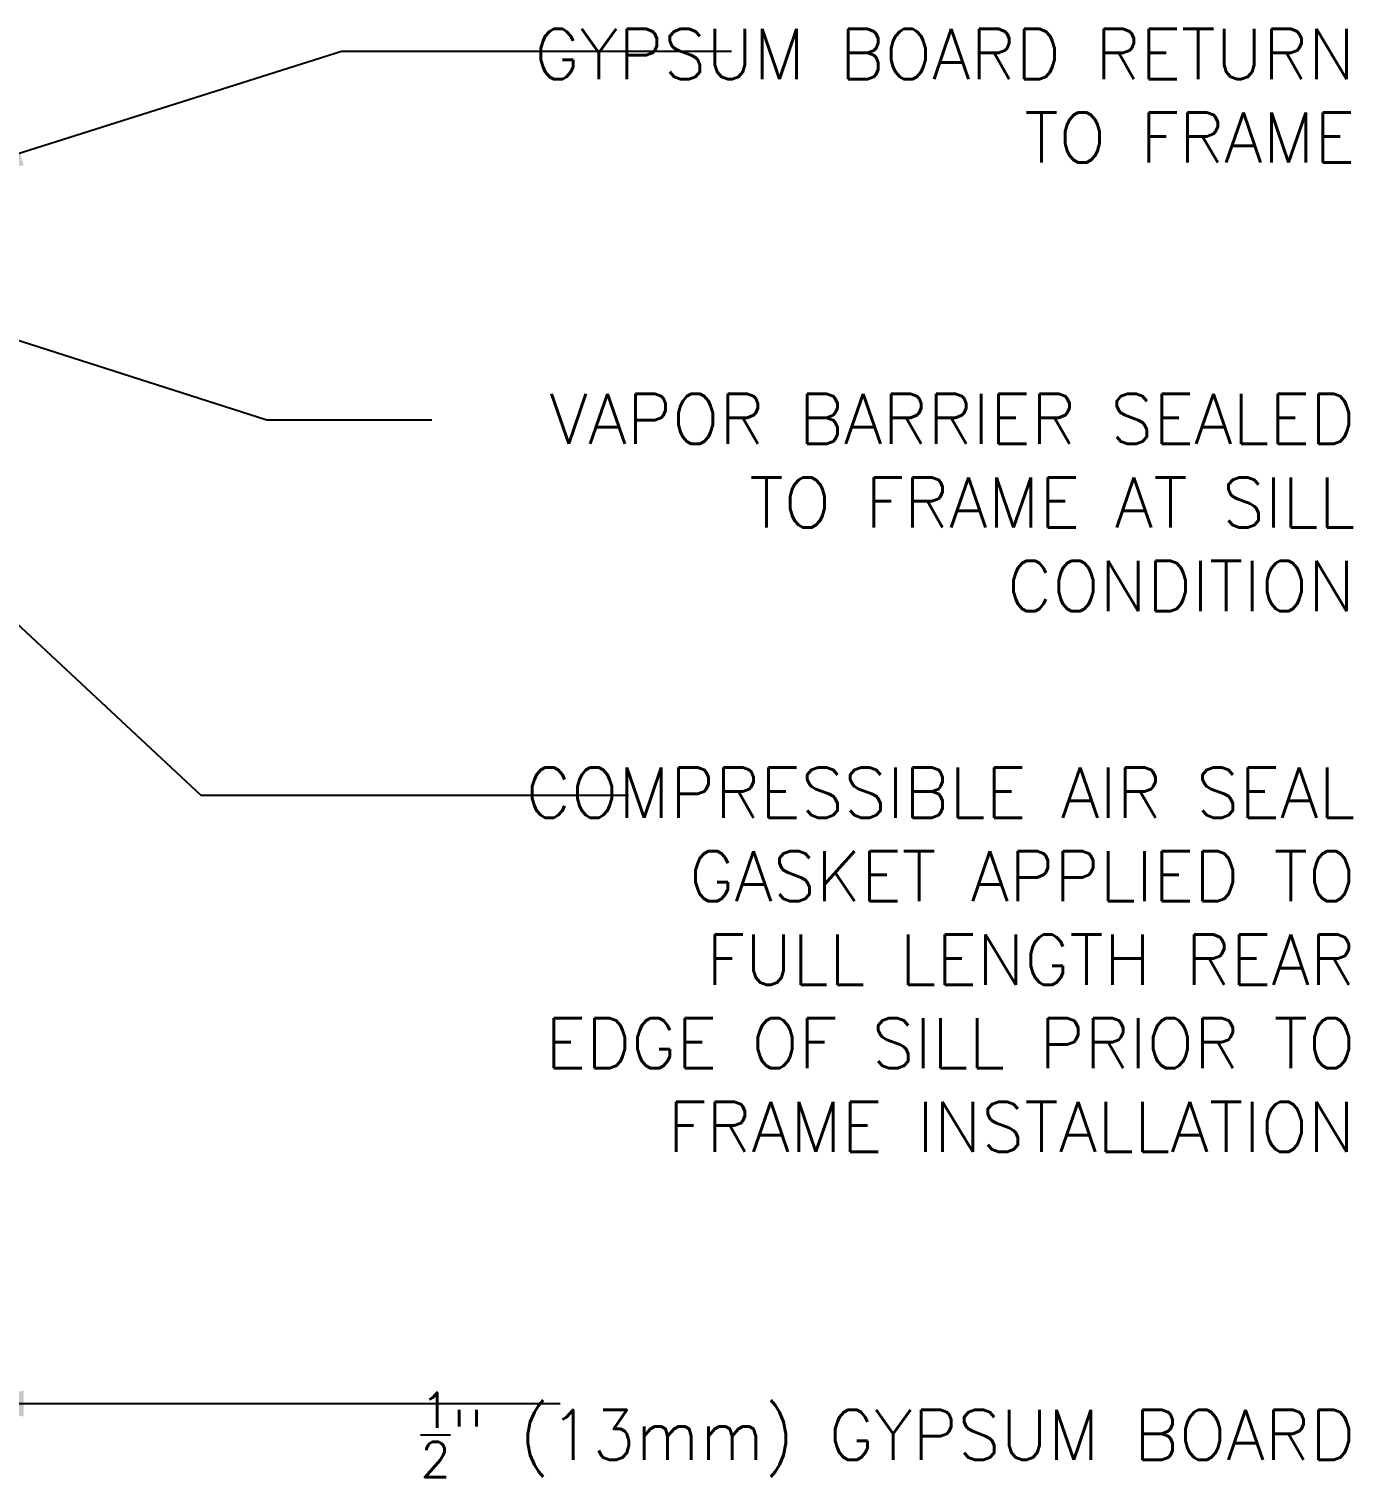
# Model space of a CAD drawing. Header units: inches. Extents: x 2782.4 to 2838.8, y 334.8 to 431.6.
# Drawn here: x 2819.79 to 2838.8, y 374.76 to 395.57 of the extents above; entities that cross this region are included whole.
import ezdxf

# ---------------------------------------------------------------- set-up
doc = ezdxf.new("R2010")
doc.units = ezdxf.units.IN
doc.header["$LTSCALE"] = 0.5
doc.header["$MEASUREMENT"] = 0
doc.layers.add('TEXT', color=4, linetype='CONTINUOUS')
doc.styles.add('DIM', font='romans.shx', dxfattribs={"width": 0.7})
doc.styles.get("Standard").update_dxf_attribs({"font": 'romans.shx'})
doc.dimstyles.new('ext_12', dxfattribs={"dimscale": 12, "dimtxt": 0.09375, "dimasz": 0.09375, "dimexe": 0.09375, "dimexo": 0.0625, "dimgap": 0.0625, "dimtad": 1, "dimdec": 1, "dimzin": 3, "dimdsep": 46, "dimlunit": 4, "dimtxsty": 'DIM', "dimcen": 0.09, "dimdle": 0.09375, "dimclrt": 4, "dimadec": 0, "dimazin": 0, "dimtfac": 1, "dimtdec": 1, "dimtmove": 2, "dimatfit": 3, "dimfxl": 1, "dimfrac": 2, "dimtolj": 1, "dimtzin": 0, "dimarcsym": 0})

msp = doc.modelspace()

# ---------------------------------------------------------------- texts
at = {"layer": 'TEXT', "char_height": 0.72, "width": 13.00267, "attachment_point": 6}
for s, insert in [('\\A1;GYPSUM BOARD RETURN TO FRAME', (2838.833, 394.608)), ('\\A1;VAPOR BARRIER SEALED TO FRAME AT SILL CONDITION', (2838.833, 388.766)), ('\\A1;COMPRESSIBLE AIR SEAL GASKET APPLIED TO FULL LENGTH REAR EDGE OF SILL PRIOR TO FRAME INSTALLATION', (2838.833, 382.197)), ('\\A1;{\\H0.7x;\\S1/2;}" (13mm) GYPSUM BOARD', (2838.833, 375.37))]:
    msp.add_mtext(s, dxfattribs=dict(at, insert=insert))

# ---------------------------------------------------------------- leaders
at = {"layer": 'TEXT'}
for points in [[(2818.583, 393.446), (2824.274, 395.247), (2829.876, 395.247)], [(2813.396, 392.824), (2822.255, 384.563), (2828.395, 384.563)], [(2814.927, 392.602), (2823.201, 389.953), (2825.57, 389.953)], [(2818.583, 375.819), (2827.416, 375.819)]]:
    msp.add_leader(points, dimstyle='ext_12', override={"dimgap": 0.0625, "dimtad": 0}, dxfattribs=at)

doc.saveas('drawing.dxf')
